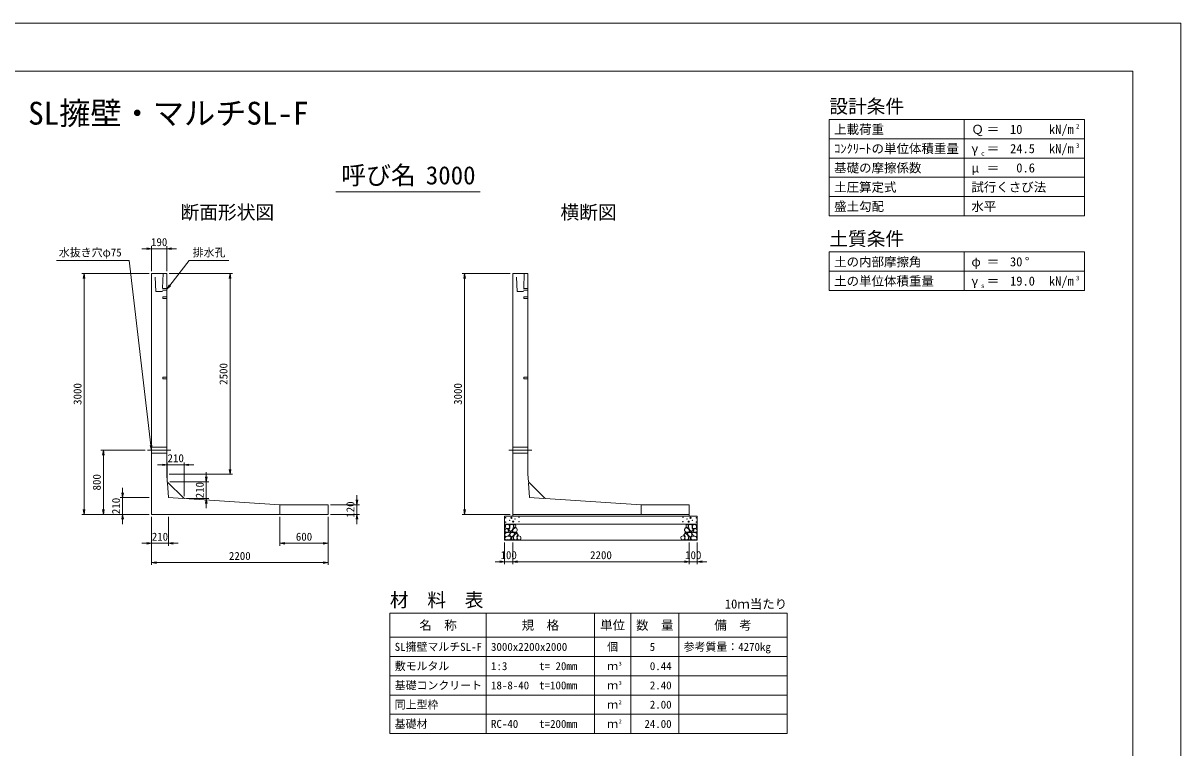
# Model space of a CAD drawing. Units: millimetres at full size, sheet at 1:30. Extents: x 87100 to 112330, y -109759 to -91939.
# Drawn here: x 97906 to 112330, y -100967 to -91939 of the extents above; entities that cross this region are included whole.
import ezdxf
from ezdxf.enums import TextEntityAlignment as Align

# ---------------------------------------------------------------- set-up
doc = ezdxf.new("R2010")
doc.units = ezdxf.units.MM
doc.header["$LTSCALE"] = 30
doc.linetypes.add('CHAIN', pattern=[18.5, 12, -1.5, 3.5, -1.5])
doc.linetypes.add('DASHED_SPACED', pattern=[12, 6, -6])
for name, color, linetype, lineweight in [('D-BMK', 2, 'CHAIN', 13), ('D-DCR-HCHn', 4, 'Continuous', 9), ('D-MTR-FRAM', 7, 'Continuous', 13), ('D-MTR-LINE', 7, 'Continuous', 13), ('D-STR-DIM', 7, 'Continuous', 9), ('D-STR-STRn', 1, 'Continuous', 13), ('D-STR-TXT', 7, 'Continuous', 9), ('D-TTL', 2, 'Continuous', 13), ('D-TTL-FRAM', 2, 'Continuous', 13), ('D-TTL-LINE', 7, 'Continuous', 18), ('D-TTL-TXT', 7, 'Continuous', 13)]:
    doc.layers.add(name, color=color, linetype=linetype, lineweight=lineweight)
doc.layers.add('D-MTR', color=7, linetype='Continuous')
doc.layers.add('D-MTR-TXT', color=7, linetype='Continuous')
doc.styles.add('ＭＳ ゴシック', font='')
doc.styles.get('ＭＳ ゴシック').set_extended_font_data('MS Gothic')

# ---------------------------------------------------------------- blocks, each defined once
blk = doc.blocks.new('open_arrow')
at = {"color": 0, "linetype": 'Continuous', "lineweight": -2}
blk.add_lwpolyline([(7.5, 1.25), (0, 0), (7.5, -1.25)], dxfattribs=at)

msp = doc.modelspace()

# ---------------------------------------------------------------- linework, layer by layer
at = {"layer": 'D-BMK'}
for p, q in [((99455.11, -97258.73), (99745.11, -97258.73)), ((103955.11, -97258.73), (104245.11, -97258.73))]:
    msp.add_line(p, q, dxfattribs=at)
at = {"layer": 'D-DCR-HCHn'}
for points in [[(103956.31, -98187.13), (103935.51, -98182.51), (103917.01, -98191.76), (103914.7, -98212.56), (103919.33, -98228.74), (103942.44, -98235.67), (103958.62, -98235.67), (103965.55, -98224.12), (103965.55, -98198.69)], [(103974.8, -98184.82), (103967.87, -98205.62), (103970.18, -98228.74), (103954, -98254.17), (103974.8, -98265.72), (103997.91, -98254.17), (104011.78, -98235.67), (104016.41, -98205.62), (104011.78, -98189.44), (103997.91, -98182.51)], [(104014.09, -98240.3), (104002.54, -98268.03), (104011.78, -98279.59), (104039.52, -98279.59), (104051.08, -98274.97), (104062.64, -98258.79), (104062.64, -98244.92), (104051.08, -98226.43), (104037.21, -98224.12)], [(104018.72, -98189.44), (104018.72, -98217.18), (104030.27, -98224.12), (104041.83, -98217.18), (104044.14, -98201), (104041.83, -98187.13), (104025.65, -98182.51)], [(106196.13, -98240.3), (106207.68, -98268.03), (106198.44, -98279.59), (106170.7, -98279.59), (106159.14, -98274.97), (106147.58, -98258.79), (106147.58, -98244.92), (106159.14, -98226.43), (106173.01, -98224.12)], [(106191.5, -98189.44), (106191.5, -98217.18), (106179.95, -98224.12), (106168.39, -98217.18), (106166.08, -98201), (106168.39, -98187.13), (106184.57, -98182.51)], [(106235.42, -98184.82), (106242.35, -98205.62), (106240.04, -98228.74), (106256.22, -98254.17), (106235.42, -98265.72), (106212.31, -98254.17), (106198.44, -98235.67), (106193.81, -98205.62), (106198.44, -98189.44), (106212.31, -98182.51)], [(106253.91, -98187.13), (106274.71, -98182.51), (106293.21, -98191.76), (106295.52, -98212.56), (106290.9, -98228.74), (106267.78, -98235.67), (106251.6, -98235.67), (106244.67, -98224.12), (106244.67, -98198.69)], [(103912.39, -98244.92), (103905.46, -98265.72), (103914.7, -98279.59), (103937.82, -98281.9), (103953.6, -98275.13), (103947.06, -98258.79), (103951.69, -98249.54), (103942.44, -98240.3), (103928.57, -98235.67)], [(103956.27, -98321.72), (103973.39, -98296.04), (103971.25, -98289.62), (103947.7, -98283.19), (103926.3, -98285.33), (103911.32, -98298.18), (103909.18, -98313.16), (103911.32, -98328.14), (103928.44, -98332.42)], [(103964.83, -98375.22), (103979.81, -98368.8), (103984.09, -98347.4), (103975.53, -98332.42), (103960.55, -98328.14), (103941.28, -98330.28), (103919.88, -98338.84), (103909.18, -98351.68), (103909.18, -98366.66), (103915.6, -98375.22), (103941.28, -98373.08)], [(103979.42, -98265.72), (103967.87, -98274.97), (103972.49, -98281.9), (103988.67, -98281.9), (103995.6, -98279.59), (104000.23, -98270.35), (103993.29, -98263.41)], [(104016.19, -98321.72), (104026.89, -98296.04), (104018.33, -98285.33), (103992.65, -98285.33), (103981.95, -98289.62), (103971.25, -98304.6), (103971.25, -98317.44), (103981.95, -98334.56), (103994.79, -98336.7)], [(104011.91, -98368.8), (104011.91, -98343.12), (104001.21, -98336.7), (103990.51, -98343.12), (103988.37, -98358.1), (103990.51, -98370.94), (104005.49, -98375.22)], [(104052.58, -98373.08), (104059, -98353.82), (104056.86, -98332.42), (104071.84, -98308.88), (104052.58, -98298.18), (104031.17, -98308.88), (104018.33, -98326), (104014.05, -98353.82), (104018.33, -98368.8), (104031.17, -98375.22)], [(104048.3, -98298.18), (104059, -98289.62), (104054.72, -98283.19), (104039.73, -98283.19), (104033.31, -98285.33), (104029.03, -98293.9), (104035.45, -98300.32)], [(104069.7, -98370.94), (104088.96, -98375.22), (104106.08, -98366.66), (104108.22, -98347.4), (104103.94, -98332.42), (104082.54, -98326), (104067.56, -98326), (104061.14, -98336.7), (104061.14, -98360.24)], [(106140.52, -98370.94), (106121.26, -98375.22), (106104.14, -98366.66), (106102, -98347.4), (106106.28, -98332.42), (106127.68, -98326), (106142.66, -98326), (106149.08, -98336.7), (106149.08, -98360.24)], [(106157.64, -98373.08), (106151.22, -98353.82), (106153.36, -98332.42), (106138.38, -98308.88), (106157.64, -98298.18), (106179.05, -98308.88), (106191.89, -98326), (106196.17, -98353.82), (106191.89, -98368.8), (106179.05, -98375.22)], [(106161.92, -98298.18), (106151.22, -98289.62), (106155.5, -98283.19), (106170.49, -98283.19), (106176.91, -98285.33), (106181.19, -98293.9), (106174.77, -98300.32)], [(106194.03, -98321.72), (106183.33, -98296.04), (106191.89, -98285.33), (106217.57, -98285.33), (106228.27, -98289.62), (106238.97, -98304.6), (106238.97, -98317.44), (106228.27, -98334.56), (106215.43, -98336.7)], [(106198.31, -98368.8), (106198.31, -98343.12), (106209.01, -98336.7), (106219.71, -98343.12), (106221.85, -98358.1), (106219.71, -98370.94), (106204.73, -98375.22)], [(106230.8, -98265.72), (106242.35, -98274.97), (106237.73, -98281.9), (106221.55, -98281.9), (106214.62, -98279.59), (106209.99, -98270.35), (106216.93, -98263.41)], [(106245.39, -98375.22), (106230.41, -98368.8), (106226.13, -98347.4), (106234.69, -98332.42), (106249.67, -98328.14), (106268.94, -98330.28), (106290.34, -98338.84), (106301.04, -98351.68), (106301.04, -98366.66), (106294.62, -98375.22), (106268.94, -98373.08)], [(106253.96, -98321.72), (106236.83, -98296.04), (106238.97, -98289.62), (106262.52, -98283.19), (106283.92, -98285.33), (106298.9, -98298.18), (106301.04, -98313.16), (106298.9, -98328.14), (106281.78, -98332.42)], [(106297.83, -98244.92), (106304.76, -98265.72), (106295.52, -98279.59), (106272.4, -98281.9), (106256.62, -98275.13), (106263.16, -98258.79), (106258.53, -98249.54), (106267.78, -98240.3), (106281.65, -98235.67)]]:
    msp.add_lwpolyline(points, close=True, dxfattribs=at)
for centre, radius in [((103915.84, -98101.3), 3), ((103916.98, -98154.81), 3), ((103967.4, -98132.97), 3), ((103988.45, -98101.3), 7.5), ((104011.77, -98148.76), 7.5), ((104032.82, -98117.09), 3), ((104083.24, -98095.25), 3), ((104084.38, -98148.76), 3), ((106125.84, -98148.76), 3), ((106126.98, -98095.25), 3), ((106177.4, -98117.09), 3), ((106198.45, -98148.76), 7.5), ((106221.77, -98101.3), 7.5), ((106242.82, -98132.97), 3), ((106293.24, -98154.81), 3), ((106294.38, -98101.3), 3)]:
    msp.add_circle(centre, radius, dxfattribs=at)
at = {"layer": 'D-MTR-FRAM'}
for p, q in [((102475.11, -99288.73), (107425.11, -99288.73)), ((102475.11, -99288.73), (102475.11, -100788.73)), ((107425.11, -99288.73), (107425.11, -100788.73)), ((102475.11, -100788.73), (107425.11, -100788.73))]:
    msp.add_line(p, q, dxfattribs=at)
at = {"layer": 'D-MTR-LINE'}
for p, q in [((103675.11, -99288.73), (103675.11, -100788.73)), ((105025.11, -99288.73), (105025.11, -100788.73)), ((105475.11, -99288.73), (105475.11, -100788.73)), ((106075.11, -99288.73), (106075.11, -100788.73)), ((102475.11, -99588.73), (107425.11, -99588.73)), ((102475.11, -99828.73), (107425.11, -99828.73)), ((102475.11, -100068.73), (107425.11, -100068.73)), ((102475.11, -100308.73), (107425.11, -100308.73)), ((102475.11, -100548.73), (107425.11, -100548.73))]:
    msp.add_line(p, q, dxfattribs=at)
at = {"layer": 'D-STR-DIM'}
for p, q in [((99385.11, -94748.73), (99815.11, -94748.73)), ((99505.11, -95028.73), (99505.11, -94718.73)), ((99695.11, -95028.73), (99695.11, -94718.73)), ((99475.11, -95058.73), (98635.11, -95058.73)), ((98665.11, -98058.73), (98665.11, -95058.73)), ((99725.11, -95058.73), (100513.75, -95058.73)), ((100483.75, -97558.73), (100483.75, -95058.73)), ((103975.11, -95058.73), (103375.11, -95058.73)), ((103405.11, -98058.73), (103405.11, -95058.73)), ((99425.11, -97258.73), (98875.11, -97258.73)), ((98905.11, -98058.73), (98905.11, -97258.73)), ((99581.5, -97440.85), (100031.5, -97440.85)), ((99701.5, -97621.44), (99701.5, -97410.85)), ((99911.5, -97831.44), (99911.5, -97410.85)), ((99725.11, -97558.73), (100513.75, -97558.73)), ((99731.5, -97651.44), (100217.83, -97651.44)), ((100187.83, -97981.44), (100187.83, -97531.44)), ((99145.11, -98178.73), (99145.11, -97728.73)), ((99475.11, -97848.73), (99115.11, -97848.73)), ((99941.5, -97861.44), (100217.83, -97861.44)), ((101735.11, -97938.73), (102095.11, -97938.73)), ((102065.11, -97818.73), (102065.11, -98178.73)), ((99475.11, -98058.73), (98635.11, -98058.73)), ((99475.11, -98058.73), (98875.11, -98058.73)), ((99475.11, -98058.73), (99115.11, -98058.73)), ((101735.11, -98058.73), (102095.11, -98058.73)), ((103975.11, -98058.73), (103375.11, -98058.73)), ((99505.11, -98088.73), (99505.11, -98688.73)), ((99505.11, -98088.73), (99505.11, -98448.73)), ((99715.11, -98088.73), (99715.11, -98448.73)), ((101105.11, -98088.73), (101105.11, -98448.73)), ((101705.11, -98088.73), (101705.11, -98688.73)), ((101705.11, -98088.73), (101705.11, -98448.73)), ((99385.11, -98418.73), (99835.11, -98418.73)), ((101105.11, -98418.73), (101705.11, -98418.73)), ((103905.11, -98408.73), (103905.11, -98678.73)), ((104005.11, -98408.73), (104005.11, -98678.73)), ((104005.11, -98408.73), (104005.11, -98678.73)), ((106205.11, -98408.73), (106205.11, -98678.73)), ((106205.11, -98408.73), (106205.11, -98678.73)), ((106305.11, -98408.73), (106305.11, -98678.73)), ((101705.11, -98658.73), (99505.11, -98658.73)), ((104125.11, -98648.73), (103785.11, -98648.73)), ((104005.11, -98648.73), (106205.11, -98648.73)), ((106085.11, -98648.73), (106425.11, -98648.73))]:
    msp.add_line(p, q, dxfattribs=at)
for points in [[(99505.11, -97258.73), (99498.05, -97199.14), (99225.11, -94896.51)], [(99695.11, -95253.73), (99732.12, -95206.51), (99975.11, -94896.51)]]:
    msp.add_lwpolyline(points, dxfattribs=at)
at = {"layer": 'D-STR-STRn'}
for p, q in [((99505.11, -98058.73), (99505.11, -95058.73)), ((99505.11, -95058.73), (99695.11, -95058.73)), ((99695.11, -95058.73), (99695.11, -97558.73)), ((104005.11, -98058.73), (104005.11, -95058.73)), ((104005.11, -95058.73), (104195.11, -95058.73)), ((104195.11, -95058.73), (104195.11, -97558.73)), ((99695.11, -97558.73), (99701.5, -97651.44)), ((99701.5, -97651.44), (99911.5, -97861.44)), ((104195.11, -97558.73), (104201.5, -97651.44)), ((104201.5, -97651.44), (104411.5, -97861.44)), ((99911.5, -97861.44), (101105.11, -97938.73)), ((101105.11, -97938.73), (101705.11, -97938.73)), ((101105.11, -98058.73), (101105.11, -97938.73)), ((101705.11, -98058.73), (101705.11, -97938.73)), ((104411.5, -97861.44), (105605.11, -97938.73)), ((105605.11, -97938.73), (106205.11, -97938.73)), ((105605.11, -98058.73), (105605.11, -97938.73)), ((106205.11, -98058.73), (106205.11, -97938.73)), ((101705.11, -98058.73), (99505.11, -98058.73)), ((101705.11, -97958.73), (101705.11, -98058.73)), ((103905.11, -98378.73), (103905.11, -98078.73)), ((103905.11, -98078.73), (106305.11, -98078.73)), ((104005.11, -98058.73), (104005.11, -98078.73)), ((106205.11, -98058.73), (104005.11, -98058.73)), ((106205.11, -97958.73), (106205.11, -98058.73)), ((106205.11, -98058.73), (106205.11, -98078.73)), ((106305.11, -98078.73), (106305.11, -98378.73)), ((103905.11, -98178.73), (106305.11, -98178.73)), ((103905.11, -98378.73), (106305.11, -98378.73))]:
    msp.add_line(p, q, dxfattribs=at)
at = {"layer": 'D-STR-STRn', "linetype": 'DASHED_SPACED'}
for p, q in [((99560.11, -95283.73), (99550.11, -95058.73)), ((99650.11, -95058.73), (99640.11, -95283.73)), ((104060.11, -95283.73), (104050.11, -95058.73)), ((104150.11, -95058.73), (104140.11, -95283.73)), ((99640.11, -95283.73), (99560.11, -95283.73)), ((99641, -95263.73), (99695.11, -95263.73)), ((99641.89, -95243.73), (99695.11, -95243.73)), ((104140.11, -95283.73), (104060.11, -95283.73)), ((104141, -95263.73), (104195.11, -95263.73)), ((104141.89, -95243.73), (104195.11, -95243.73)), ((99695.11, -97221.23), (99505.11, -97221.23)), ((99695.11, -97296.23), (99505.11, -97296.23)), ((104195.11, -97221.23), (104005.11, -97221.23)), ((104195.11, -97296.23), (104005.11, -97296.23))]:
    msp.add_line(p, q, dxfattribs=at)
at = {"layer": 'D-STR-STRn', "color": 2, "linetype": 'DASHED_SPACED'}
for p, q in [((99715.11, -97848.73), (99701.5, -97651.44)), ((104215.11, -97848.73), (104201.5, -97651.44)), ((99715.11, -97848.73), (99911.5, -97861.44)), ((104215.11, -97848.73), (104411.5, -97861.44))]:
    msp.add_line(p, q, dxfattribs=at)
at = {"layer": 'D-STR-STRn', "linetype": 'DASHED_SPACED'}
for points in [[(99695.11, -95349.58), (99645.11, -95349.58), (99645.11, -95368.58), (99695.11, -95368.58)], [(104195.11, -95349.58), (104145.11, -95349.58), (104145.11, -95368.58), (104195.11, -95368.58)], [(99695.11, -96349.23), (99645.11, -96349.23), (99645.11, -96368.23), (99695.11, -96368.23)], [(104195.11, -96349.23), (104145.11, -96349.23), (104145.11, -96368.23), (104195.11, -96368.23)]]:
    msp.add_lwpolyline(points, dxfattribs=at)
at = {"layer": 'D-STR-TXT'}
for p, q in [((99225.11, -94896.51), (98322.93, -94896.51)), ((99975.11, -94896.51), (100467.29, -94896.51))]:
    msp.add_line(p, q, dxfattribs=at)
at = {"layer": 'D-TTL'}
for points in [[(87100.11, -109758.73), (112330.11, -109758.73), (112330.11, -91938.73), (87100.11, -91938.73)], [(87700.11, -109158.73), (111730.11, -109158.73), (111730.11, -92538.73), (87700.11, -92538.73)]]:
    msp.add_lwpolyline(points, close=True, dxfattribs=at)
at = {"layer": 'D-TTL-FRAM'}
for p, q in [((111130.11, -93138.73), (107950.11, -93138.73)), ((107950.11, -93138.73), (107950.11, -94338.73)), ((111130.11, -93138.73), (111130.11, -94338.73)), ((111130.11, -94338.73), (107950.11, -94338.73)), ((111130.11, -94788.73), (107950.11, -94788.73)), ((107950.11, -94788.73), (107950.11, -95268.73)), ((111130.11, -94788.73), (111130.11, -95268.73)), ((111130.11, -95268.73), (107950.11, -95268.73))]:
    msp.add_line(p, q, dxfattribs=at)
at = {"layer": 'D-TTL-LINE'}
for p, q in [((109630.11, -93138.73), (109630.11, -94338.73)), ((111130.11, -93378.73), (107950.11, -93378.73)), ((111130.11, -93618.73), (107950.11, -93618.73)), ((111130.11, -93858.73), (107950.11, -93858.73)), ((111130.11, -94098.73), (107950.11, -94098.73)), ((109630.11, -94788.73), (109630.11, -95268.73)), ((111130.11, -95028.73), (107950.11, -95028.73))]:
    msp.add_line(p, q, dxfattribs=at)
at = {"layer": 'D-TTL-TXT'}
msp.add_line((101800.11, -94038.73), (103600.11, -94038.73), dxfattribs=at)

# ---------------------------------------------------------------- block references
at = {"layer": 'D-STR-DIM', "xscale": 8, "yscale": 8}
for p, rotation in [((99505.11, -94748.73), 180), ((98665.11, -95058.73), 270), ((99695.11, -95253.73), 51.9), ((100483.75, -95058.73), 270), ((103405.11, -95058.73), 270), ((99505.11, -97258.73), 96.8), ((98905.11, -97258.73), 270), ((99701.5, -97440.85), 180), ((100483.75, -97558.73), 90), ((100187.83, -97651.44), 90), ((99145.11, -97848.73), 90), ((100187.83, -97861.44), 270), ((102065.11, -97938.73), 90), ((98665.11, -98058.73), 90), ((98905.11, -98058.73), 90), ((99145.11, -98058.73), 270), ((102065.11, -98058.73), 270), ((103405.11, -98058.73), 90), ((99505.11, -98418.73), 180), ((101705.11, -98418.73), 180), ((101705.11, -98658.73), 180), ((103905.11, -98648.73), 180), ((106205.11, -98648.73), 180), ((106205.11, -98648.73), 180)]:
    msp.add_blockref('open_arrow', p, dxfattribs=dict(at, rotation=rotation))
for p in [(99695.11, -94748.73), (99911.5, -97440.85), (99715.11, -98418.73), (101105.11, -98418.73), (99505.11, -98658.73), (104005.11, -98648.73), (104005.11, -98648.73), (106305.11, -98648.73)]:
    msp.add_blockref('open_arrow', p, dxfattribs=at)

# ---------------------------------------------------------------- texts
at = {"layer": 'D-MTR', "style": 'ＭＳ ゴシック'}
msp.add_text('材\u3000料\u3000表', height=170.9, dxfattribs=at).set_placement((102475.11, -99261.5), align=Align.BOTTOM_LEFT)
msp.add_text('10ｍ当たり', height=113.9, dxfattribs=at).set_placement((107425.11, -99265.58), align=Align.BOTTOM_RIGHT)
at = {"layer": 'D-MTR-TXT', "style": 'ＭＳ ゴシック'}
for s, height, p in [('名\u3000称', 113.9, (103075.11, -99438.73)), ('規\u3000格', 113.9, (104350.11, -99438.73)), ('単位', 113.9, (105250.11, -99438.73)), ('数\u3000量', 113.9, (105775.11, -99438.73)), ('備\u3000考', 113.9, (106750.11, -99438.73)), ('個', 99.69, (105250.11, -99708.73)), ('ｍ', 99.69, (105250.11, -99948.73)), ('ｍ', 99.69, (105250.11, -100188.73)), ('ｍ', 99.69, (105250.11, -100428.73)), ('ｍ', 99.69, (105250.11, -100668.73))]:
    msp.add_text(s, height=height, dxfattribs=at).set_placement(p, align=Align.MIDDLE_CENTER)
for s, p in [('SL擁壁マルチSL-F', (102535.11, -99708.73)), ('3000x2200x2000', (103735.11, -99708.73)), ('参考質量：4270kg', (106135.11, -99708.73)), ('敷モルタル', (102535.11, -99948.73)), ('1:3', (103735.11, -99948.73)), ('t= 20mm', (104335.11, -99948.73)), ('基礎コンクリート', (102535.11, -100188.73)), ('18-8-40', (103735.11, -100188.73)), ('t=100mm', (104335.11, -100188.73)), ('同上型枠', (102535.11, -100428.73)), ('基礎材', (102535.11, -100668.73)), ('RC-40', (103735.11, -100668.73)), ('t=200mm', (104335.11, -100668.73))]:
    msp.add_text(s, height=99.69, dxfattribs=at).set_placement(p, align=Align.MIDDLE_LEFT)
for s, p in [('5', (105780.44, -99708.73)), ('0.44', (105985.11, -99948.73)), ('2.40', (105985.11, -100188.73)), ('2.00', (105985.11, -100428.73)), ('24.00', (105985.11, -100668.73))]:
    msp.add_text(s, height=99.69, dxfattribs=at).set_placement(p, align=Align.MIDDLE_RIGHT)
for s, p in [('3', (105325.11, -99958.29)), ('3', (105325.11, -100198.29)), ('2', (105325.11, -100438.29)), ('2', (105325.11, -100678.29))]:
    msp.add_text(s, height=49.84, dxfattribs=at).set_placement(p, align=Align.BOTTOM_LEFT)
at = {"layer": 'D-STR-DIM', "style": 'ＭＳ ゴシック'}
for s, p in [('190', (99600.11, -94666.23)), ('210', (99806.5, -97358.35)), ('210', (99610.11, -98336.23)), ('600', (101405.11, -98336.23)), ('100', (103955.11, -98566.23)), ('2200', (105105.11, -98566.23)), ('100', (106255.11, -98566.23)), ('2200', (100605.11, -98576.23))]:
    msp.add_text(s, height=99.69, dxfattribs=at).set_placement(p, align=Align.MIDDLE_CENTER)
for s, p in [('2500', (100401.25, -96308.73)), ('3000', (98582.61, -96558.73)), ('3000', (103322.61, -96558.73)), ('800', (98822.61, -97658.73)), ('210', (100105.33, -97756.44)), ('210', (99062.61, -97953.73)), ('120', (101982.61, -97998.73))]:
    msp.add_text(s, height=99.69, rotation=90, dxfattribs=at).set_placement(p, align=Align.MIDDLE_CENTER)
at = {"layer": 'D-STR-TXT', "style": 'ＭＳ ゴシック'}
for s, p in [('水抜き穴φ75', (98350.83, -94875.63)), ('排水孔', (100017.91, -94875.63))]:
    msp.add_text(s, height=99.69, dxfattribs=at).set_placement(p, align=Align.BOTTOM_LEFT)
at = {"layer": 'D-TTL-TXT', "style": 'ＭＳ ゴシック'}
for s, height, p in [('SL擁壁・マルチSL-F', 284.8, (99715.11, -93288.73)), ('呼び名', 227.9, (102332.61, -94016.23)), ('3000', 227.9, (103232.61, -94016.23)), ('断面形状図', 170.9, (100450.11, -94431.5)), ('横断図', 170.9, (104950.11, -94431.5))]:
    msp.add_text(s, height=height, dxfattribs=at).set_placement(p, align=Align.BOTTOM_CENTER)
for s, height, p in [('設計条件', 170.9, (107950.11, -93111.5)), ('上載荷重', 113.9, (108010.11, -93352.58)), ('Ｑ', 113.9, (109720.11, -93352.58)), ('＝', 113.9, (109912.11, -93352.58)), ('kN/m', 113.9, (110686.11, -93352.58)), ('2', 56.96, (111022.11, -93269.65)), ('ｺﾝｸﾘｰﾄの単位体積重量', 113.9, (108010.11, -93592.58)), ('kN/m', 113.9, (110686.11, -93592.58)), ('3', 56.96, (111022.11, -93509.65)), ('γ', 113.9, (109720.11, -93592.58)), ('c', 56.96, (109840.11, -93605.65)), ('＝', 113.9, (109912.11, -93592.58)), ('基礎の摩擦係数', 113.9, (108010.11, -93832.58)), ('μ', 113.9, (109720.11, -93832.58)), ('＝', 113.9, (109912.11, -93832.58)), ('土圧算定式', 113.9, (108010.11, -94072.58)), ('試行くさび法', 113.9, (109720.11, -94072.58)), ('盛土勾配', 113.9, (108010.11, -94312.58)), ('水平', 113.9, (109720.11, -94312.58)), ('土質条件', 170.9, (107950.11, -94761.5)), ('土の内部摩擦角', 113.9, (108010.11, -95002.58)), ('φ', 113.9, (109720.11, -95002.58)), ('＝', 113.9, (109912.11, -95002.58)), ('°', 113.9, (110386.11, -95002.58)), ('土の単位体積重量', 113.9, (108010.11, -95242.58)), ('γ', 113.9, (109720.11, -95242.58)), ('s', 56.96, (109840.11, -95255.65)), ('＝', 113.9, (109912.11, -95242.58)), ('kN/m', 113.9, (110686.11, -95242.58)), ('3', 56.96, (111022.11, -95159.65))]:
    msp.add_text(s, height=height, dxfattribs=at).set_placement(p, align=Align.BOTTOM_LEFT)
for s, p in [('10', (110356.11, -93352.58)), ('24.5', (110512.11, -93592.58)), ('0.6', (110512.11, -93832.58)), ('30', (110356.11, -95002.58)), ('19.0', (110512.11, -95242.58))]:
    msp.add_text(s, height=113.9, dxfattribs=at).set_placement(p, align=Align.BOTTOM_RIGHT)

doc.saveas('drawing.dxf')
